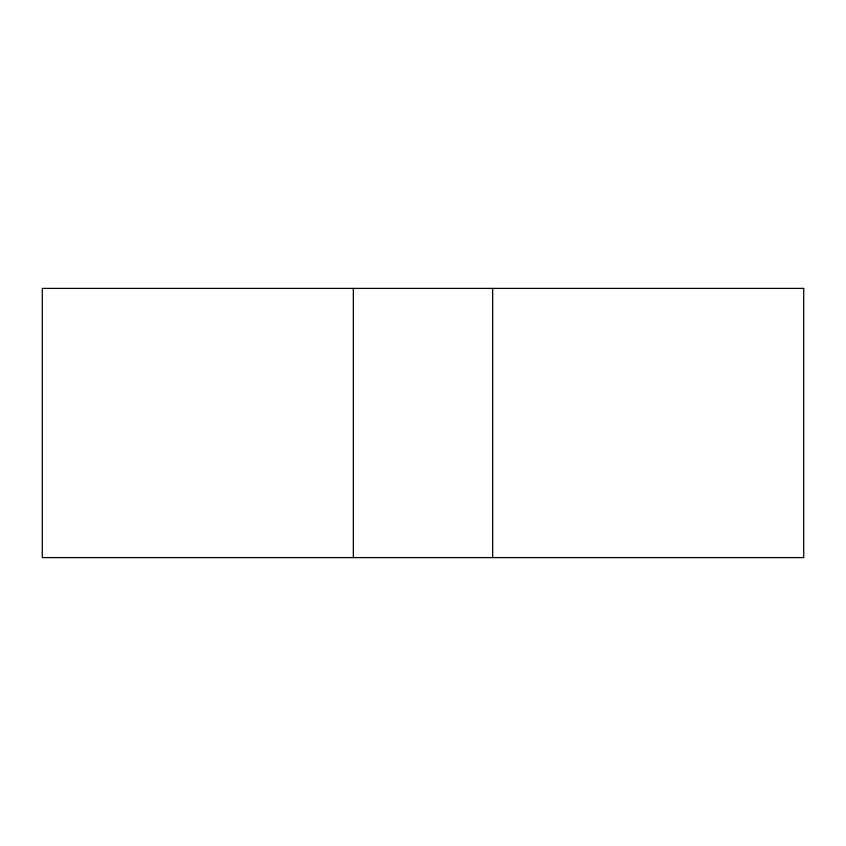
<?xml version="1.0" encoding="UTF-8"?>
<svg xmlns="http://www.w3.org/2000/svg" width="846" height="846" viewBox="0 0 846 846"><rect width="100%" height="100%" fill="white"/><g stroke="black" fill="none" stroke-linecap="round" stroke-linejoin="round"><path stroke-width="1.27" d="M492.668 288.401L492.668 557.599M353.332 288.401L353.332 557.599M803.7 288.401L42.3 288.401L42.3 557.599L803.7 557.599L803.7 288.401"/></g></svg>
